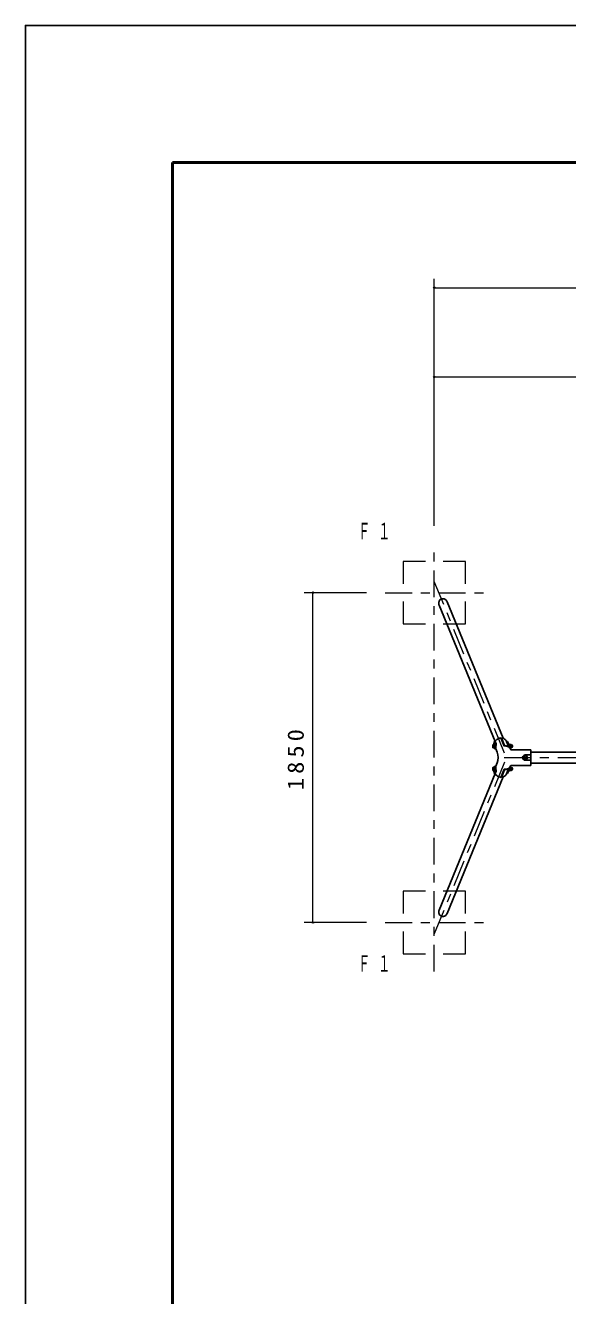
# Model space of a CAD drawing. Units: millimetres on the paper, scale 1:50. Extents: x 200 to 813, y 141 to 438.
# Drawn here: x 200.3 to 261.1, y 295.7 to 438.2 of the extents above; entities that cross this region are included whole.
import ezdxf

# ---------------------------------------------------------------- set-up
doc = ezdxf.new("R2010")
doc.units = ezdxf.units.MM
doc.linetypes.add('USER1', pattern=[4.5, 2.5, -2])
doc.linetypes.add('USER2', pattern=[6, 3, -1, 1, -1])
for name, color, linetype, lineweight in [('A3図枠', 140, 'Continuous', 50), ('線', 2, 'Continuous', 25), ('補助', 2, 'Continuous', 13)]:
    doc.layers.add(name, color=color, linetype=linetype, lineweight=lineweight)
doc.styles.add('ＭＳ ゴシック', font='')
doc.styles.get('ＭＳ ゴシック').set_extended_font_data('MS Gothic')

# ---------------------------------------------------------------- blocks, each defined once
blk = doc.blocks.new('dimension_origin')
at = {"color": 0, "linetype": 'Continuous', "lineweight": -2}
blk.add_circle((0, 0), 1.25, dxfattribs=at)

msp = doc.modelspace()

# ---------------------------------------------------------------- linework, layer by layer
at = {"layer": 'A3図枠', "color": 7}
for p, q in [((601.826, 422.858), (216.826, 422.858)), ((216.826, 422.858), (216.826, 155.858))]:
    msp.add_line(p, q, dxfattribs=at)
at = {"layer": '線', "color": 1, "linetype": 'USER2', "lineweight": 13}
for p, q in [((246.161, 332.082), (246.161, 380.082)), ((254.024, 356.582), (246.14, 375.854)), ((240.661, 374.582), (251.661, 374.582)), ((254.024, 355.582), (246.14, 336.31)), ((254.001, 356.082), (291.301, 356.082)), ((240.661, 337.582), (251.661, 337.582))]:
    msp.add_line(p, q, dxfattribs=at)
at = {"layer": '線', "color": 7}
for p, q in [((253.865, 358.255), (247.604, 373.56)), ((252.971, 357.873), (246.704, 373.192)), ((252.843, 357.544), (252.868, 357.873)), ((252.868, 357.873), (252.977, 357.873)), ((254.514, 357.27), (254.262, 357.886)), ((252.926, 357.079), (252.912, 357.114)), ((253.045, 357.058), (252.961, 357.058)), ((253.197, 356.685), (253.045, 357.058)), ((254.726, 356.962), (254.676, 357.086)), ((254.726, 356.962), (256.961, 356.962)), ((256.961, 356.382), (256.361, 356.382)), ((256.961, 356.962), (256.961, 355.202)), ((256.961, 356.687), (263.061, 356.687)), ((252.926, 355.085), (252.912, 355.05)), ((253.045, 355.106), (252.961, 355.106)), ((253.197, 355.479), (253.045, 355.106)), ((254.514, 354.894), (254.262, 354.278)), ((254.726, 355.202), (254.676, 355.078)), ((254.726, 355.202), (256.961, 355.202)), ((256.961, 355.782), (256.361, 355.782)), ((256.961, 355.477), (263.061, 355.477)), ((252.971, 354.291), (246.704, 338.972)), ((253.865, 353.909), (247.604, 338.604)), ((252.843, 354.62), (252.868, 354.291)), ((252.868, 354.291), (252.977, 354.291)), ((254.267, 354.291), (254.377, 354.291))]:
    msp.add_line(p, q, dxfattribs=at)
at = {"layer": '線'}
for p, q in [((252.968, 357.63), (252.868, 357.873)), ((253.077, 357.63), (252.977, 357.873)), ((254.007, 357.382), (253.634, 358.295)), ((253.668, 358.21), (253.675, 358.295)), ((254.026, 357.438), (253.675, 358.295)), ((254.267, 357.873), (254.377, 357.873)), ((254.476, 357.63), (254.377, 357.873)), ((252.744, 357.164), (252.732, 357.18)), ((252.744, 357.544), (252.733, 357.529)), ((252.759, 357.544), (252.744, 357.544)), ((252.744, 357.164), (252.759, 357.164)), ((252.917, 357.544), (252.759, 357.544)), ((252.759, 357.164), (252.917, 357.164)), ((252.801, 357.354), (252.936, 357.354)), ((252.898, 357.594), (252.947, 357.594)), ((252.898, 357.114), (252.947, 357.114)), ((252.936, 357.354), (252.917, 357.544)), ((252.917, 357.164), (252.936, 357.354)), ((254.486, 357.594), (254.505, 357.594)), ((254.524, 357.569), (254.564, 357.569)), ((254.758, 357.544), (254.582, 357.544)), ((254.777, 357.354), (254.602, 357.354)), ((254.624, 357.164), (254.758, 357.164)), ((254.759, 357.544), (254.758, 357.544)), ((254.758, 357.164), (254.759, 357.164)), ((256.251, 356.272), (256.141, 356.082)), ((256.47, 356.272), (256.251, 356.272)), ((256.58, 356.082), (256.47, 356.272)), ((252.744, 355), (252.733, 354.985)), ((252.759, 355), (252.744, 355)), ((252.917, 355), (252.759, 355)), ((252.801, 354.81), (252.936, 354.81)), ((252.898, 355.05), (252.947, 355.05)), ((252.936, 354.81), (252.917, 355)), ((252.917, 354.62), (252.936, 354.81)), ((254.777, 354.81), (254.602, 354.81)), ((254.758, 355), (254.624, 355)), ((254.759, 355), (254.758, 355)), ((256.141, 356.082), (256.251, 355.892)), ((256.251, 355.892), (256.47, 355.892)), ((256.47, 355.892), (256.58, 356.082)), ((252.744, 354.62), (252.732, 354.636)), ((252.744, 354.62), (252.759, 354.62)), ((252.759, 354.62), (252.917, 354.62)), ((252.968, 354.534), (252.868, 354.291)), ((252.898, 354.57), (252.947, 354.57)), ((253.077, 354.534), (252.977, 354.291)), ((254.007, 354.782), (253.634, 353.869)), ((253.668, 353.954), (253.675, 353.869)), ((254.026, 354.726), (253.675, 353.869)), ((254.476, 354.534), (254.377, 354.291)), ((254.486, 354.57), (254.505, 354.57)), ((254.524, 354.595), (254.564, 354.595)), ((254.582, 354.62), (254.758, 354.62)), ((254.758, 354.62), (254.759, 354.62))]:
    msp.add_line(p, q, dxfattribs=at)
at = {"layer": '線', "color": 7}
msp.add_lwpolyline([(200.328, 141.299), (618.324, 141.299), (618.324, 438.219), (200.328, 438.219)], close=True, dxfattribs=at)
at = {"layer": '線', "color": 4, "linetype": 'USER1', "lineweight": 13}
for points in [[(242.661, 371.082), (249.661, 371.082), (249.661, 378.082), (242.661, 378.082)], [(242.661, 334.082), (249.661, 334.082), (249.661, 341.082), (242.661, 341.082)]]:
    msp.add_lwpolyline(points, close=True, dxfattribs=at)
at = {"layer": '線', "color": 7}
for points in [[(246.704, 373.192), (246.681, 373.258), (246.667, 373.327), (246.661, 373.396), (246.663, 373.465), (246.673, 373.532), (246.692, 373.597), (246.719, 373.657), (246.753, 373.714), (246.794, 373.764), (246.841, 373.807), (246.894, 373.844), (246.951, 373.872), (247.011, 373.892), (247.074, 373.903), (247.138, 373.905), (247.203, 373.898), (247.267, 373.882), (247.328, 373.857), (247.387, 373.824), (247.442, 373.783), (247.492, 373.736), (247.536, 373.682), (247.573, 373.623), (247.604, 373.56)], [(252.977, 357.873), (253.029, 357.958), (253.093, 358.035), (253.166, 358.105), (253.249, 358.165), (253.338, 358.216), (253.433, 358.254), (253.532, 358.281), (253.634, 358.295)], [(253.675, 358.295), (253.772, 358.281), (253.865, 358.255), (253.953, 358.217), (254.034, 358.169), (254.106, 358.11), (254.169, 358.043), (254.221, 357.967), (254.262, 357.886)], [(252.961, 357.058), (252.955, 357.058), (252.949, 357.06), (252.943, 357.063), (252.937, 357.067), (252.932, 357.072), (252.926, 357.079)], [(252.961, 355.106), (252.952, 355.105), (252.943, 355.101), (252.934, 355.094), (252.926, 355.085)], [(252.977, 354.291), (253.029, 354.206), (253.093, 354.129), (253.166, 354.059), (253.249, 353.999), (253.338, 353.949), (253.433, 353.91), (253.532, 353.883), (253.634, 353.869)], [(253.675, 353.869), (253.772, 353.883), (253.865, 353.909), (253.953, 353.947), (254.034, 353.995), (254.106, 354.054), (254.169, 354.121), (254.221, 354.197), (254.262, 354.278)], [(246.704, 338.972), (246.681, 338.906), (246.667, 338.838), (246.661, 338.768), (246.663, 338.699), (246.673, 338.632), (246.692, 338.567), (246.719, 338.507), (246.753, 338.451), (246.794, 338.4), (246.841, 338.357), (246.894, 338.32), (246.951, 338.292), (247.011, 338.272), (247.074, 338.261), (247.138, 338.259), (247.203, 338.266), (247.267, 338.283), (247.328, 338.307), (247.387, 338.34), (247.442, 338.381), (247.492, 338.428), (247.536, 338.482), (247.573, 338.541), (247.604, 338.604)]]:
    msp.add_lwpolyline(points, dxfattribs=at)
at = {"layer": '線'}
for points in [[(252.74, 357.174), (252.743, 357.175), (252.746, 357.177), (252.748, 357.18), (252.751, 357.185), (252.753, 357.191), (252.756, 357.198), (252.758, 357.207), (252.76, 357.216), (252.762, 357.227), (252.764, 357.239), (252.766, 357.251), (252.767, 357.264), (252.769, 357.278), (252.77, 357.293), (252.77, 357.308), (252.771, 357.323), (252.771, 357.339), (252.772, 357.354), (252.771, 357.37), (252.771, 357.386), (252.77, 357.401), (252.77, 357.416), (252.769, 357.43), (252.767, 357.444), (252.766, 357.458), (252.764, 357.47), (252.762, 357.482), (252.76, 357.492), (252.758, 357.502), (252.756, 357.51), (252.753, 357.517), (252.751, 357.523), (252.748, 357.528), (252.746, 357.532), (252.743, 357.534), (252.74, 357.534), (252.738, 357.534), (252.735, 357.532), (252.732, 357.528), (252.73, 357.523), (252.727, 357.517), (252.725, 357.51), (252.722, 357.502), (252.72, 357.492), (252.718, 357.482), (252.716, 357.47), (252.715, 357.458), (252.713, 357.444), (252.712, 357.43), (252.711, 357.416), (252.71, 357.401), (252.71, 357.386), (252.709, 357.37), (252.709, 357.354), (252.709, 357.339), (252.71, 357.323), (252.71, 357.308), (252.711, 357.293), (252.712, 357.278), (252.713, 357.264), (252.715, 357.251), (252.716, 357.239), (252.718, 357.227), (252.72, 357.216), (252.722, 357.207), (252.725, 357.198), (252.727, 357.191), (252.73, 357.185), (252.732, 357.18), (252.735, 357.177), (252.738, 357.175)], [(252.74, 354.63), (252.743, 354.63), (252.746, 354.632), (252.748, 354.636), (252.751, 354.641), (252.753, 354.647), (252.756, 354.654), (252.758, 354.662), (252.76, 354.672), (252.762, 354.682), (252.764, 354.694), (252.766, 354.707), (252.767, 354.72), (252.769, 354.734), (252.77, 354.748), (252.77, 354.763), (252.771, 354.778), (252.771, 354.794), (252.772, 354.81), (252.771, 354.825), (252.771, 354.841), (252.77, 354.856), (252.77, 354.871), (252.769, 354.886), (252.767, 354.9), (252.766, 354.913), (252.764, 354.925), (252.762, 354.937), (252.76, 354.948), (252.758, 354.957), (252.756, 354.966), (252.753, 354.973), (252.751, 354.979), (252.748, 354.984), (252.746, 354.987), (252.743, 354.989), (252.74, 354.99), (252.738, 354.989), (252.735, 354.987), (252.732, 354.984), (252.73, 354.979), (252.727, 354.973), (252.725, 354.966), (252.722, 354.957), (252.72, 354.948), (252.718, 354.937), (252.716, 354.925), (252.715, 354.913), (252.713, 354.9), (252.712, 354.886), (252.711, 354.871), (252.71, 354.856), (252.71, 354.841), (252.709, 354.825), (252.709, 354.81), (252.709, 354.794), (252.71, 354.778), (252.71, 354.763), (252.711, 354.748), (252.712, 354.734), (252.713, 354.72), (252.715, 354.707), (252.716, 354.694), (252.718, 354.682), (252.72, 354.672), (252.722, 354.662), (252.725, 354.654), (252.727, 354.647), (252.73, 354.641), (252.732, 354.636), (252.735, 354.632), (252.738, 354.63)]]:
    msp.add_lwpolyline(points, close=True, dxfattribs=at)
for points in [[(252.782, 357.544), (252.779, 357.543), (252.776, 357.54), (252.774, 357.535), (252.771, 357.528), (252.77, 357.52), (252.768, 357.511), (252.768, 357.5), (252.767, 357.488), (252.767, 357.476), (252.768, 357.463), (252.769, 357.449), (252.77, 357.436), (252.772, 357.423), (252.775, 357.41), (252.777, 357.399), (252.78, 357.388), (252.783, 357.378), (252.786, 357.37), (252.79, 357.364), (252.793, 357.359), (252.796, 357.356), (252.8, 357.354)], [(252.782, 357.164), (252.779, 357.166), (252.776, 357.169), (252.774, 357.174), (252.771, 357.18), (252.77, 357.188), (252.768, 357.198), (252.768, 357.209), (252.767, 357.22), (252.767, 357.233), (252.768, 357.246), (252.769, 357.259), (252.77, 357.273), (252.772, 357.286), (252.775, 357.298), (252.777, 357.31), (252.78, 357.321), (252.783, 357.33), (252.786, 357.338), (252.79, 357.345), (252.793, 357.35), (252.796, 357.353), (252.8, 357.354)], [(252.872, 357.164), (252.878, 357.144), (252.883, 357.129), (252.89, 357.119), (252.896, 357.115), (252.902, 357.116), (252.908, 357.122), (252.914, 357.134), (252.92, 357.151), (252.925, 357.173), (252.93, 357.199), (252.933, 357.228), (252.936, 357.261), (252.938, 357.295), (252.939, 357.331), (252.939, 357.368), (252.939, 357.404), (252.937, 357.439), (252.934, 357.472), (252.931, 357.502), (252.926, 357.529), (252.921, 357.552), (252.916, 357.57), (252.91, 357.584), (252.904, 357.592), (252.898, 357.594), (252.891, 357.591), (252.885, 357.583), (252.879, 357.569), (252.876, 357.558), (252.872, 357.544)], [(253.02, 357.175), (253.02, 357.159), (253.018, 357.144), (253.015, 357.129), (253.012, 357.114), (253.007, 357.101), (253.001, 357.089), (252.995, 357.079), (252.988, 357.071), (252.981, 357.065), (252.973, 357.06), (252.965, 357.058), (252.957, 357.058), (252.949, 357.06), (252.941, 357.064), (252.933, 357.07), (252.926, 357.079)], [(252.947, 357.114), (252.953, 357.116), (252.958, 357.122), (252.963, 357.133), (252.968, 357.146), (252.972, 357.164), (252.977, 357.185), (252.98, 357.208), (252.983, 357.234), (252.986, 357.262), (252.987, 357.292), (252.988, 357.323), (252.989, 357.354), (252.988, 357.386), (252.987, 357.416), (252.986, 357.446), (252.983, 357.474), (252.98, 357.5), (252.977, 357.524), (252.972, 357.545), (252.968, 357.562), (252.963, 357.576), (252.958, 357.586), (252.953, 357.592), (252.947, 357.594)], [(254.674, 357.086), (254.628, 357.16), (254.568, 357.226), (254.495, 357.282), (254.412, 357.327), (254.319, 357.36), (254.22, 357.381), (254.115, 357.388), (254.007, 357.382)], [(254.368, 357.345), (254.208, 357.412), (254.026, 357.438)], [(254.542, 357.248), (254.545, 357.278), (254.546, 357.308), (254.547, 357.34), (254.547, 357.372), (254.546, 357.403), (254.544, 357.434), (254.542, 357.463), (254.539, 357.491), (254.536, 357.516), (254.532, 357.538), (254.527, 357.557), (254.523, 357.572), (254.517, 357.583), (254.512, 357.591), (254.509, 357.593), (254.505, 357.594)], [(254.591, 357.204), (254.594, 357.225), (254.597, 357.248), (254.599, 357.274), (254.6, 357.301), (254.601, 357.328), (254.601, 357.356), (254.601, 357.384), (254.6, 357.412), (254.598, 357.439), (254.596, 357.464), (254.594, 357.487), (254.59, 357.508), (254.587, 357.526), (254.582, 357.542), (254.578, 357.554), (254.573, 357.563), (254.569, 357.568), (254.564, 357.569)], [(254.777, 357.354), (254.78, 357.356), (254.783, 357.359), (254.785, 357.364), (254.787, 357.37), (254.789, 357.378), (254.79, 357.388), (254.791, 357.399), (254.791, 357.41), (254.791, 357.423), (254.791, 357.436), (254.79, 357.449), (254.788, 357.463), (254.786, 357.476), (254.784, 357.488), (254.781, 357.5), (254.779, 357.511), (254.775, 357.52), (254.772, 357.528), (254.769, 357.535), (254.766, 357.54), (254.762, 357.543), (254.759, 357.544)], [(254.759, 357.164), (254.762, 357.165), (254.765, 357.168), (254.768, 357.173), (254.771, 357.179), (254.775, 357.186), (254.778, 357.194), (254.78, 357.204), (254.783, 357.215), (254.785, 357.227), (254.787, 357.239), (254.789, 357.251), (254.79, 357.264), (254.791, 357.276), (254.791, 357.288), (254.791, 357.3), (254.791, 357.311), (254.79, 357.321), (254.789, 357.33), (254.787, 357.338), (254.785, 357.344), (254.783, 357.349), (254.78, 357.353), (254.779, 357.354), (254.777, 357.354)], [(254.791, 357.306), (254.792, 357.33), (254.792, 357.354), (254.792, 357.379), (254.791, 357.403)], [(252.782, 355), (252.779, 354.999), (252.776, 354.995), (252.774, 354.991), (252.771, 354.984), (252.77, 354.976), (252.768, 354.966), (252.768, 354.955), (252.767, 354.944), (252.767, 354.931), (252.768, 354.918), (252.769, 354.905), (252.77, 354.891), (252.772, 354.878), (252.775, 354.866), (252.777, 354.854), (252.78, 354.843), (252.783, 354.834), (252.786, 354.826), (252.79, 354.819), (252.793, 354.814), (252.796, 354.811), (252.8, 354.81)], [(252.782, 354.62), (252.779, 354.621), (252.776, 354.624), (252.774, 354.629), (252.771, 354.636), (252.77, 354.644), (252.768, 354.653), (252.768, 354.664), (252.767, 354.676), (252.767, 354.688), (252.768, 354.701), (252.769, 354.715), (252.77, 354.728), (252.772, 354.741), (252.775, 354.754), (252.777, 354.765), (252.78, 354.776), (252.783, 354.786), (252.786, 354.794), (252.79, 354.801), (252.793, 354.805), (252.796, 354.809), (252.8, 354.81)], [(252.872, 354.62), (252.878, 354.6), (252.883, 354.585), (252.89, 354.575), (252.896, 354.57), (252.902, 354.571), (252.908, 354.578), (252.914, 354.59), (252.92, 354.607), (252.925, 354.628), (252.93, 354.654), (252.933, 354.684), (252.936, 354.716), (252.938, 354.751), (252.939, 354.787), (252.939, 354.823), (252.939, 354.859), (252.937, 354.894), (252.934, 354.927), (252.931, 354.958), (252.926, 354.985), (252.921, 355.008), (252.916, 355.026), (252.91, 355.039), (252.904, 355.047), (252.898, 355.05), (252.891, 355.047), (252.885, 355.038), (252.879, 355.024), (252.876, 355.013), (252.872, 355)], [(253.02, 354.989), (253.02, 355.005), (253.018, 355.021), (253.015, 355.036), (253.012, 355.05), (253.007, 355.063), (253.001, 355.075), (252.995, 355.085), (252.988, 355.093), (252.98, 355.1), (252.973, 355.104), (252.964, 355.106), (252.956, 355.106), (252.948, 355.104), (252.94, 355.1), (252.933, 355.093), (252.926, 355.085)], [(252.947, 354.57), (252.953, 354.572), (252.958, 354.578), (252.963, 354.588), (252.968, 354.602), (252.972, 354.619), (252.977, 354.64), (252.98, 354.664), (252.983, 354.69), (252.986, 354.718), (252.987, 354.748), (252.988, 354.778), (252.989, 354.81), (252.988, 354.841), (252.987, 354.872), (252.986, 354.902), (252.983, 354.93), (252.98, 354.956), (252.977, 354.979), (252.972, 355), (252.968, 355.018), (252.963, 355.031), (252.958, 355.042), (252.953, 355.048), (252.947, 355.05)], [(254.674, 355.078), (254.628, 355.004), (254.568, 354.938), (254.495, 354.882), (254.412, 354.837), (254.319, 354.804), (254.22, 354.783), (254.115, 354.776), (254.007, 354.782)], [(254.368, 354.819), (254.208, 354.752), (254.026, 354.726)], [(254.505, 354.57), (254.511, 354.572), (254.517, 354.58), (254.523, 354.592), (254.528, 354.609), (254.533, 354.63), (254.537, 354.655), (254.54, 354.683), (254.543, 354.714), (254.545, 354.747), (254.546, 354.781), (254.547, 354.815), (254.546, 354.85), (254.545, 354.884), (254.542, 354.916)], [(254.564, 354.595), (254.57, 354.597), (254.575, 354.604), (254.58, 354.615), (254.585, 354.631), (254.589, 354.65), (254.593, 354.673), (254.596, 354.699), (254.599, 354.727), (254.6, 354.757), (254.601, 354.788), (254.601, 354.819), (254.601, 354.85), (254.599, 354.881), (254.597, 354.91), (254.594, 354.937), (254.591, 354.961)], [(254.777, 354.81), (254.78, 354.811), (254.783, 354.814), (254.785, 354.819), (254.787, 354.826), (254.789, 354.834), (254.79, 354.843), (254.791, 354.854), (254.791, 354.866), (254.791, 354.878), (254.791, 354.891), (254.79, 354.905), (254.788, 354.918), (254.786, 354.931), (254.784, 354.944), (254.781, 354.955), (254.779, 354.966), (254.775, 354.976), (254.772, 354.984), (254.769, 354.991), (254.766, 354.995), (254.762, 354.999), (254.759, 355)], [(254.759, 354.62), (254.762, 354.621), (254.765, 354.624), (254.768, 354.628), (254.771, 354.634), (254.775, 354.641), (254.778, 354.65), (254.78, 354.66), (254.783, 354.67), (254.785, 354.682), (254.787, 354.694), (254.789, 354.707), (254.79, 354.719), (254.791, 354.732), (254.791, 354.744), (254.791, 354.756), (254.791, 354.767), (254.79, 354.777), (254.789, 354.786), (254.787, 354.793), (254.785, 354.8), (254.783, 354.805), (254.78, 354.808), (254.779, 354.809), (254.777, 354.81)], [(254.791, 354.761), (254.792, 354.785), (254.792, 354.81), (254.792, 354.834), (254.791, 354.858)]]:
    msp.add_lwpolyline(points, dxfattribs=at)
for radius in [0.24, 0.19]:
    msp.add_circle((256.361, 356.082), radius, dxfattribs=at)
for centre, radius, start, end in [((251.589, 357.24), 1.433, 357.41378, 15.78562), ((253.098, 357.24), 1.433, 0.70191, 15.78562), ((254.771, 357.354), 0.16, 272.36259, 87.63741), ((251.589, 354.924), 1.433, 344.21438, 2.58622), ((253.098, 354.924), 1.433, 344.21438, 359.29809), ((254.771, 354.81), 0.16, 272.36259, 87.63741)]:
    msp.add_arc(centre, radius, start, end, dxfattribs=at)
at = {"layer": '線', "color": 7}
for centre, radius, start, end in [((251.722, 356.082), 1.594, 337.75105, 22.24895), ((256.361, 356.082), 0.3, 90, 270)]:
    msp.add_arc(centre, radius, start, end, dxfattribs=at)
at = {"layer": '線'}
for points, knots in [([(253.044, 357.237), (253.044, 357.231), (253.044, 357.225), (253.043, 357.219), (253.043, 357.213), (253.042, 357.207), (253.042, 357.201), (253.042, 357.195), (253.042, 357.189), (253.041, 357.183), (253.041, 357.177), (253.041, 357.171), (253.041, 357.165), (253.041, 357.159), (253.041, 357.153), (253.041, 357.147), (253.041, 357.141), (253.041, 357.135), (253.041, 357.129), (253.041, 357.123), (253.041, 357.117), (253.042, 357.111), (253.042, 357.105), (253.042, 357.099), (253.042, 357.093), (253.043, 357.087), (253.043, 357.081), (253.044, 357.075), (253.044, 357.069), (253.045, 357.064), (253.045, 357.058)], [0, 0, 0, 0, 1, 1, 1, 2, 2, 2, 3, 3, 3, 4, 4, 4, 5, 5, 5, 6, 6, 6, 7, 7, 7, 8, 8, 8, 9, 9, 9, 10, 10, 10, 10]), ([(253.077, 357.63), (253.079, 357.621), (253.081, 357.613), (253.083, 357.604), (253.085, 357.595), (253.087, 357.586), (253.088, 357.578), (253.089, 357.569), (253.09, 357.56), (253.091, 357.551), (253.091, 357.542), (253.091, 357.533), (253.091, 357.525), (253.091, 357.516), (253.09, 357.507), (253.089, 357.498), (253.088, 357.489), (253.086, 357.481), (253.084, 357.472), (253.082, 357.463), (253.08, 357.455), (253.078, 357.446), (253.075, 357.437), (253.073, 357.429), (253.071, 357.42), (253.068, 357.412), (253.066, 357.403), (253.064, 357.395), (253.061, 357.386), (253.059, 357.378), (253.057, 357.369), (253.055, 357.36), (253.054, 357.351), (253.052, 357.343), (253.051, 357.334), (253.05, 357.325), (253.049, 357.316), (253.048, 357.307), (253.048, 357.299), (253.047, 357.29), (253.046, 357.281), (253.046, 357.272), (253.045, 357.263), (253.045, 357.254), (253.045, 357.245), (253.044, 357.237)], [0, 0, 0, 0, 1, 1, 1, 2, 2, 2, 3, 3, 3, 4, 4, 4, 5, 5, 5, 6, 6, 6, 7, 7, 7, 8, 8, 8, 9, 9, 9, 10, 10, 10, 11, 11, 11, 12, 12, 12, 13, 13, 13, 14, 14, 14, 15, 15, 15, 15]), ([(253.044, 354.928), (253.044, 354.933), (253.044, 354.939), (253.043, 354.945), (253.043, 354.951), (253.042, 354.957), (253.042, 354.963), (253.042, 354.969), (253.042, 354.975), (253.041, 354.981), (253.041, 354.987), (253.041, 354.993), (253.041, 354.999), (253.041, 355.005), (253.041, 355.011), (253.041, 355.017), (253.041, 355.023), (253.041, 355.029), (253.041, 355.035), (253.041, 355.041), (253.041, 355.047), (253.042, 355.053), (253.042, 355.059), (253.042, 355.065), (253.042, 355.071), (253.043, 355.077), (253.043, 355.083), (253.044, 355.089), (253.044, 355.095), (253.045, 355.101), (253.045, 355.106)], [0, 0, 0, 0, 1, 1, 1, 2, 2, 2, 3, 3, 3, 4, 4, 4, 5, 5, 5, 6, 6, 6, 7, 7, 7, 8, 8, 8, 9, 9, 9, 10, 10, 10, 10]), ([(253.077, 354.534), (253.079, 354.543), (253.081, 354.551), (253.083, 354.56), (253.085, 354.569), (253.087, 354.578), (253.088, 354.586), (253.089, 354.595), (253.09, 354.604), (253.091, 354.613), (253.091, 354.622), (253.091, 354.631), (253.091, 354.639), (253.091, 354.648), (253.09, 354.657), (253.089, 354.666), (253.088, 354.675), (253.086, 354.683), (253.084, 354.692), (253.082, 354.701), (253.08, 354.709), (253.078, 354.718), (253.075, 354.727), (253.073, 354.735), (253.071, 354.744), (253.068, 354.752), (253.066, 354.761), (253.064, 354.769), (253.061, 354.778), (253.059, 354.787), (253.057, 354.795), (253.055, 354.804), (253.054, 354.813), (253.052, 354.821), (253.051, 354.83), (253.05, 354.839), (253.049, 354.848), (253.048, 354.857), (253.048, 354.865), (253.047, 354.874), (253.046, 354.883), (253.046, 354.892), (253.045, 354.901), (253.045, 354.91), (253.045, 354.919), (253.044, 354.928)], [0, 0, 0, 0, 1, 1, 1, 2, 2, 2, 3, 3, 3, 4, 4, 4, 5, 5, 5, 6, 6, 6, 7, 7, 7, 8, 8, 8, 9, 9, 9, 10, 10, 10, 11, 11, 11, 12, 12, 12, 13, 13, 13, 14, 14, 14, 15, 15, 15, 15])]:
    msp.add_open_spline(points, degree=3, knots=knots, dxfattribs=at)
at = {"layer": '補助'}
for p, q in [((246.161, 382.082), (246.161, 409.791)), ((246.161, 408.791), (331.761, 408.791)), ((246.161, 382.082), (246.161, 399.791)), ((246.161, 398.791), (290.361, 398.791)), ((238.561, 374.582), (231.561, 374.582)), ((232.561, 337.582), (232.561, 374.582)), ((238.561, 337.582), (231.561, 337.582))]:
    msp.add_line(p, q, dxfattribs=at)

# ---------------------------------------------------------------- block references
at = {"layer": '補助', "xscale": 0.0667, "yscale": 0.0667}
for p in [(246.161, 408.791), (246.161, 398.791)]:
    msp.add_blockref('dimension_origin', p, dxfattribs=at)
for p, rotation in [((232.561, 374.582), 270), ((232.561, 337.582), 90)]:
    msp.add_blockref('dimension_origin', p, dxfattribs=dict(at, rotation=rotation))

# ---------------------------------------------------------------- texts
at = {"layer": '補助', "char_height": 1.833, "attachment_point": 1, "style": 'ＭＳ ゴシック'}
for insert in [(237.601, 382.415), (237.601, 333.915)]:
    msp.add_mtext('\\T1.64;\\W0.55;Ｆ１', dxfattribs=dict(at, insert=insert))
at = {"layer": '補助', "insert": (231.561, 356.082), "char_height": 1.833, "attachment_point": 8, "rotation": 90, "style": 'ＭＳ ゴシック'}
msp.add_mtext('\\T1.33;\\W1.1;1850', dxfattribs=at)

doc.saveas('drawing.dxf')
